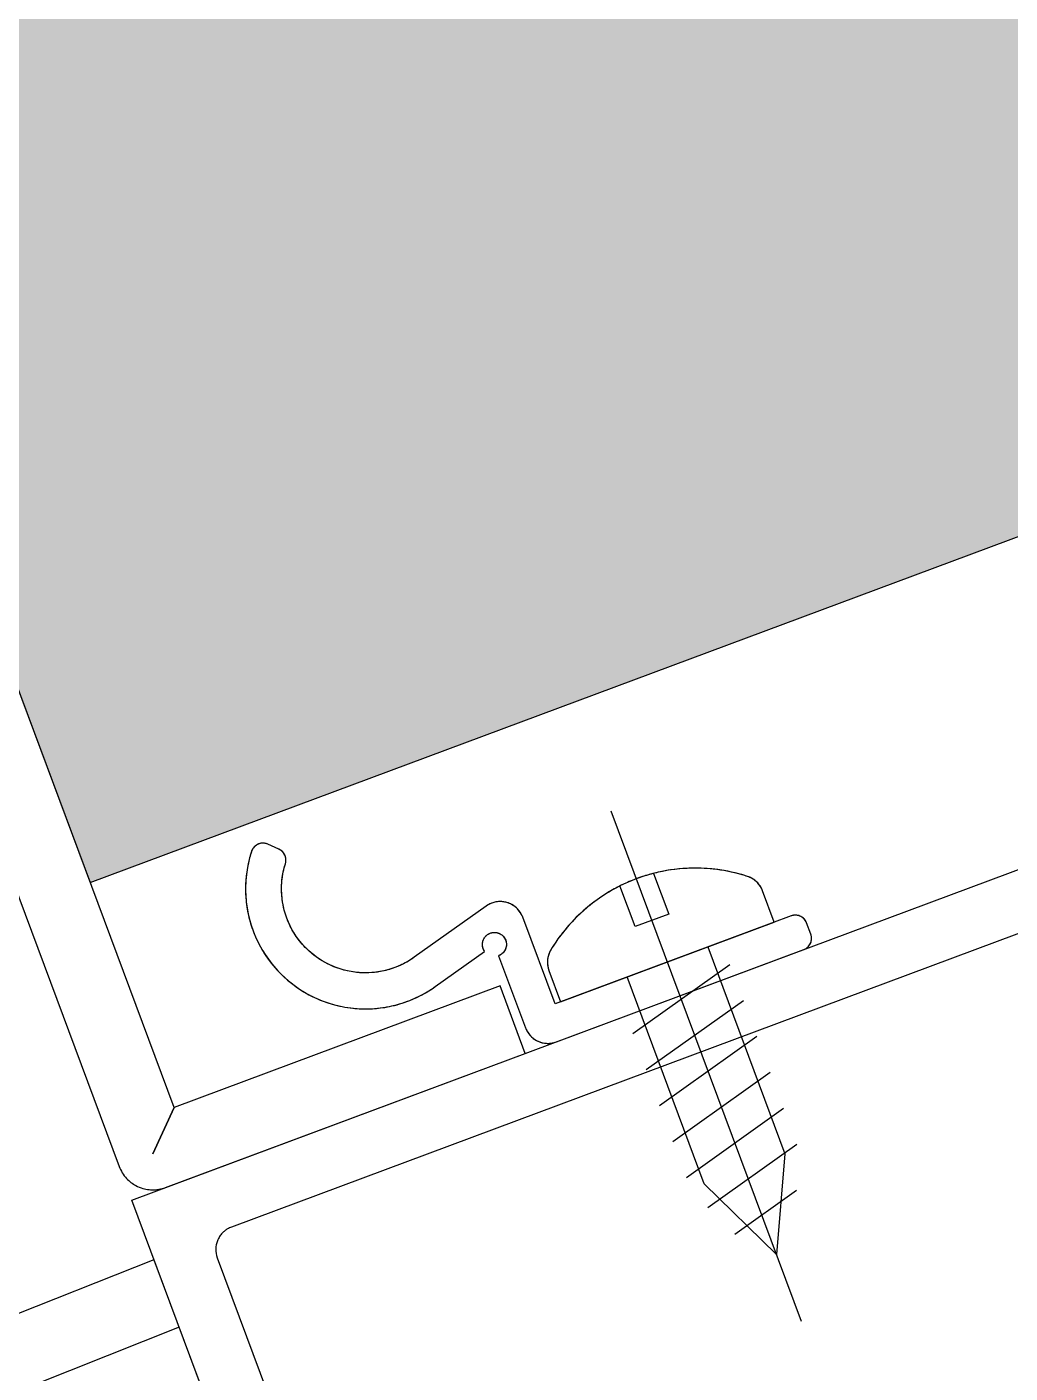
# Model space of a CAD drawing. Extents: x 12199666 to 24617114, y 1197707 to 2548648.
# Drawn here: x 12312495.5 to 12312536.5, y 1286785.1 to 1286841.2 of the extents above; entities that cross this region are included whole.
import ezdxf

# ---------------------------------------------------------------- set-up
doc = ezdxf.new("R2010")
doc.units = 0
doc.header["$LTSCALE"] = 10
doc.header["$MEASUREMENT"] = 0
doc.linetypes.add('TX-PLAN-T1-F11$0$CENTER-PISA', pattern=[11, 6, -2, 1, -2])
doc.linetypes.add('TX-PLAN-T1-F11$0$HIDDEN-PISA', pattern=[4.5, 2.5, -2])
doc.layers.add('TX-PLAN-T1-F11$0$_EDO-ALUMINIUM-SECTION', color=90, linetype='Continuous', lineweight=30)
for name, color, linetype in [('TX-PLAN-T1-F11$0$AXIS', 3, 'Continuous'), ('TX-PLAN-T1-F11$0$F-Alum', 4, 'Continuous'), ('TX-PLAN-T1-F11$0$F_MISC', 8, 'Continuous'), ('TX-PLAN-T1-F11$0$FITTINGS', 7, 'Continuous'), ('TX-PLAN-T1-F11$0$INSUL', 173, 'Continuous')]:
    doc.layers.add(name, color=color, linetype=linetype)

# ---------------------------------------------------------------- blocks, each defined once
blk = doc.blocks.new('TX-PLAN-T1-F11$0$#10x13_Pan-flat-2')
at = {"color": 8, "linetype": 'TX-PLAN-T1-F11$0$HIDDEN-PISA'}
for p, q in [((-1.711, 10.798), (1.328, 11.613)), ((-2.4, 9.014), (1.997, 10.192)), ((-2.4, 7.414), (2.4, 8.7)), ((-2.4, 5.814), (2.4, 7.1)), ((-2.4, 4.214), (2.4, 5.5)), ((-2.4, 2.614), (2.4, 3.9)), ((-2.4, 1.014), (2.4, 2.3))]:
    blk.add_line(p, q, dxfattribs=at)
for points in [[(-1.79, 0), (-1.79, 9.2), (0, 13), (1.79, 9.2), (1.79, 0)], [(-0.75, -3.66), (-0.75, -1.85), (0.75, -1.85), (0.75, -3.66)]]:
    blk.add_lwpolyline(points, dxfattribs=at)
at = {"color": 32, "flags": 128}
blk.add_lwpolyline([(-4.75, 0), (-4.75, -1.39, 0.000003), (-4.75, -1.39, 0.098696), (-4.674, -1.774, 0.082496), (-4.5, -2.052, 0.044017), (-4.373, -2.173, 0.008152), (-4.191, -2.312, 0.043988), (-3.141, -2.959, 0.036571), (-2.192, -3.349, 0.034751), (-1.247, -3.588, 0.021821), (-0.64, -3.671, 0.022804), (0, -3.7, 0.022806), (0.64, -3.671, 0.021818), (1.247, -3.588, 0.034754), (2.192, -3.349, 0.036571), (3.141, -2.959, 0.043988), (4.191, -2.312, 0.008147), (4.373, -2.173, 0.044019), (4.5, -2.052, 0.082496), (4.674, -1.774, 0.098696), (4.75, -1.39), (4.75, 0)], format="xyb", close=True, dxfattribs=at)
at = {"layer": 'TX-PLAN-T1-F11$0$AXIS', "color": 8, "linetype": 'TX-PLAN-T1-F11$0$CENTER-PISA'}
blk.add_line((0, 15.989), (0, -6.7), dxfattribs=at)
blk = doc.blocks.new('TX-PLAN-T1-F11$0$#10x13_Pan-flat-3')
at = {"color": 8, "linetype": 'TX-PLAN-T1-F11$0$HIDDEN-PISA'}
for p, q in [((-1.711, 10.798), (1.328, 11.613)), ((-2.4, 9.014), (1.997, 10.192)), ((-2.4, 7.414), (2.4, 8.7)), ((-2.4, 5.814), (2.4, 7.1)), ((-2.4, 4.214), (2.4, 5.5)), ((-2.4, 2.614), (2.4, 3.9)), ((-2.4, 1.014), (2.4, 2.3))]:
    blk.add_line(p, q, dxfattribs=at)
for points in [[(-1.79, 0), (-1.79, 9.2), (0, 13), (1.79, 9.2), (1.79, 0)], [(-0.75, -3.66), (-0.75, -1.85), (0.75, -1.85), (0.75, -3.66)]]:
    blk.add_lwpolyline(points, dxfattribs=at)
at = {"color": 32, "flags": 128}
blk.add_lwpolyline([(-4.75, 0), (-4.75, -1.39, 0.02045), (-4.747, -1.472, 0.043988), (-4.717, -1.645, 0.052186), (-4.643, -1.84, 0.082497), (-4.45, -2.104, 0.02583), (-4.373, -2.173, 0.072684), (-2.617, -3.194, 0.098696), (0.082, -3.7, 0.082496), (2.348, -3.296, 0.052187), (3.668, -2.666, 0.030667), (4.373, -2.173, 0.013304), (4.413, -2.138, 0.036571), (4.515, -2.034, 0.034751), (4.597, -1.922, 0.021821), (4.64, -1.846, 0.022804), (4.678, -1.763, 0.022806), (4.708, -1.677, 0.021818), (4.729, -1.592, 0.034754), (4.748, -1.455, 0.01611), (4.75, -1.39), (4.75, 0)], format="xyb", close=True, dxfattribs=at)
at = {"layer": 'TX-PLAN-T1-F11$0$AXIS', "color": 8, "linetype": 'TX-PLAN-T1-F11$0$CENTER-PISA'}
blk.add_line((0, 15.989), (0, -6.7), dxfattribs=at)
blk = doc.blocks.new('*U195')
at = {"layer": 'TX-PLAN-T1-F11$0$INSUL', "lineweight": 0}
h = blk.add_hatch(dxfattribs=at)
h.set_pattern_fill('岩棉', color=256, scale=60, style=0, pattern_type=2)
h.set_pattern_definition([(171.7889, (31.98, 119.4286), (-403.9210345, 60.0000015), [2.0005, -418.1072]), (146.90866, (33.7337, 118.2857), (-95.0402426, 60.000001), [2.0932, -437.4871]), (132.32733, (35.0349, 116.8571), (-106.920274, 119.9999995), [1.9323, -403.8515]), (114.797, (35.827, 115.143), (-23.76006, 60), [1.8884, -196.3933]), (91.62022, (35.8834, 113.1429), (-11.88003, 360), [2.0008, -418.1672]), (82.824825, (30.05657, 66.85714), (83.160209665, 659.99999822), [46.65104, -9750.0678]), (97.175175, (41.82346, 66.85714), (-83.16021149, 659.999997991), [46.65104, -9750.0678]), (88.37978, (35.9966, 113.1429), (11.880026, 360), [2.0008, -418.1672]), (65.203, (36.053, 115.143), (23.76006, 60), [1.8884, -196.3933]), (47.67267, (36.8452, 116.8571), (106.920274, 120), [1.9323, -403.8515]), (33.09134, (38.1463, 118.2857), (95.040242, 60.000002), [2.0932, -437.4871]), (8.2111, (39.9, 119.4286), (403.921035, 60), [2.0005, -418.1072]), (87.1662, (30, 65.7143), (11.880025, 180), [1.1443, -239.1496]), (103.9014, (30.283, 64.5714), (-47.520122, 180), [1.1773, -246.0642]), (111.6036, (30.735, 63.429), (-11.88003, 60), [1.2292, -63.304]), (122.76135, (31.4709, 62.2857), (-35.640092, 60), [1.359, -284.0386]), (138.29055, (32.4326, 61.4286), (-71.280182, 60.000001), [1.2883, -269.2446]), (152.0035, (33.5074, 60.8571), (-106.920275, 60), [1.2173, -254.4187]), (166.4772, (34.6954, 60.5714), (-237.600608, 60.000002), [1.2219, -255.3723]), (167.07075, (35.94, 60.2857), (-249.48064, 60), [1.277, -266.8823]), (12.92924, (35.94, 60.2857), (249.48064, 60), [1.277, -266.8823]), (13.5228, (37.1846, 60.5714), (237.600609, 60), [1.2219, -255.3723]), (27.9965, (38.3726, 60.8571), (118.800303, 60.000002), [1.2173, -254.4187]), (41.70945, (39.4475, 61.4286), (71.280181, 60.000002), [1.2883, -269.2446]), (57.23865, (40.4092, 62.2857), (118.800303, 180.000001), [1.359, -284.0386]), (68.3964, (41.145, 63.429), (11.88003, 60), [1.2292, -63.304]), (76.0986, (41.5972, 64.5714), (11.88003, 60), [1.1773, -246.0642]), (92.8338, (41.88, 65.7143), (-11.88003, 180), [1.1443, -239.1496])])
h.paths.add_polyline_path([(0, 0), (429.971, 0), (429.971, 60), (0, 60)])
at = {"layer": 'TX-PLAN-T1-F11$0$INSUL'}
blk.add_lwpolyline([(0, 0), (429.971, 0), (429.971, 60), (0, 60)], close=True, dxfattribs=at)
blk = doc.blocks.new('*U182')
at = {"layer": 'TX-PLAN-T1-F11$0$FITTINGS', "color": 7}
for p, q in [((30.575607, -63.244446, -7.767326), (30.261413, -48.244446, -7.767326)), ((27.575607, -63.244446, -7.767326), (27.292175, -49.713135, -7.767326)), ((30.575607, -63.244446, -7.767326), (-3.424378, -63.244446, -7.767326))]:
    blk.add_line(p, q, dxfattribs=at)
blk = doc.blocks.new('TX-PLAN-T1-F11$0$A$C31F16DB5')
at = {"layer": 'TX-PLAN-T1-F11$0$F-Alum', "flags": 128}
blk.add_lwpolyline([(-188.211, 396.196), (-160.897, 348.919), (-199.278, 326.745)], dxfattribs=at)
at = {"layer": 'TX-PLAN-T1-F11$0$F-Alum', "elevation": 0, "flags": 128}
for points in [[(-165.179, 349.332, 0.000007), (-165.179, 349.332, 0.022806), (-165.102, 349.382, 0.021818), (-165.033, 349.435, 0.034754), (-164.933, 349.532, 0.036571), (-164.844, 349.648, 0.043988), (-164.761, 349.802, 0.052185), (-164.698, 350.001, 0.082496), (-164.687, 350.328, 0.098696), (-164.813, 350.699), (-180.32, 377.541)], [(-209.507, 350.285), (-198.501, 331.236, 0.000003), (-198.501, 331.236, 0.098696), (-198.243, 330.942, 0.082496), (-197.954, 330.788, 0.052187), (-197.751, 330.743, 0.043988), (-197.575, 330.738, 0.036571), (-197.43, 330.757, 0.034751), (-197.297, 330.795, 0.021821), (-197.216, 330.828, 0.022803), (-197.135, 330.87), (-165.179, 349.332)]]:
    blk.add_lwpolyline(points, format="xyb", dxfattribs=at)
at = {"layer": 'TX-PLAN-T1-F11$0$F-Alum', "flags": 128}
blk.add_lwpolyline([(59.693, -32.913), (-160.147, 347.62, 0.000002), (-160.147, 347.62, 0.098699), (-160.534, 348.061, 0.082496), (-160.968, 348.291, 0.052185), (-161.273, 348.359, 0.043988), (-161.536, 348.367, 0.036571), (-161.753, 348.338, 0.034751), (-161.953, 348.281, 0.021821), (-162.075, 348.231, 0.022803), (-162.196, 348.168), (-176.05, 340.164), (-174.549, 337.567), (-161.994, 344.82), (-161.446, 346.869), (-161.994, 344.82), (56.345, -33.115)], format="xyb", dxfattribs=at)
for points in [[(-186.953, 333.288), (-186.703, 332.855, 0.000003), (-186.703, 332.855, 0.098696), (-186.574, 332.708, 0.082496), (-186.43, 332.631, 0.052187), (-186.328, 332.608, 0.043988), (-186.24, 332.606, 0.036571), (-186.168, 332.616, 0.034751), (-186.101, 332.635, 0.021821), (-186.061, 332.651, 0.022803), (-186.02, 332.672), (-176.928, 337.925), (-175, 334.586, 0.000003), (-175, 334.586, 0.098696), (-174.742, 334.292, 0.082496), (-174.452, 334.139, 0.052187), (-174.249, 334.093, 0.043988), (-174.074, 334.088, 0.036571), (-173.929, 334.108, 0.034751), (-173.795, 334.146, 0.021821), (-173.715, 334.179, 0.022804), (-173.634, 334.221, 0.022806), (-173.557, 334.27, 0.021818), (-173.488, 334.323, 0.020834), (-173.427, 334.38), (-170.821, 336.986, -0.020832), (-170.607, 337.184, -0.021821), (-170.365, 337.371, -0.022804), (-170.097, 337.543, -0.022806), (-169.813, 337.69, -0.021821), (-169.531, 337.805, -0.034751), (-169.063, 337.938, -0.036571), (-168.557, 338.006, -0.043988), (-167.942, 337.989, -0.052185), (-167.231, 337.83, -0.082496), (-166.218, 337.291, -0.098699), (-165.315, 336.263, -0.098699), (-164.876, 334.967, -0.066739), (-164.878, 334.037, 0.066739), (-164.879, 333.904, 0.098699), (-164.816, 333.719, 0.098696), (-164.687, 333.572, 0.082496), (-164.542, 333.495, 0.01566), (-164.512, 333.486), (-164.026, 333.356, 0.036497), (-163.954, 333.342, 0.043988), (-163.866, 333.34, 0.036571), (-163.794, 333.349, 0.034751), (-163.727, 333.368, 0.021821), (-163.687, 333.385, 0.022804), (-163.646, 333.406, 0.022806), (-163.608, 333.43, 0.021818), (-163.573, 333.457, 0.034754), (-163.524, 333.506, 0.036571), (-163.479, 333.563, 0.043988), (-163.437, 333.641, 0.052185), (-163.406, 333.74, 0.012174), (-163.402, 333.764, 0.070252), (-163.388, 335.162, 0.098699), (-164.016, 337.013, 0.098699), (-165.306, 338.482, 0.082496), (-166.753, 339.252, 0.052185), (-167.769, 339.479, 0.043988), (-168.647, 339.503, 0.036571), (-169.371, 339.406, 0.034751), (-170.039, 339.217, 0.021821), (-170.442, 339.051, 0.022806), (-170.847, 338.841, 0.022804), (-171.231, 338.596, 0.021821), (-171.576, 338.329, 0.020832), (-171.882, 338.047), (-173.673, 336.255, -0.065535), (-173.594, 336.151, -0.098694), (-173.531, 335.966, -0.082511), (-173.537, 335.802, -0.052172), (-173.568, 335.703, -0.043996), (-173.61, 335.625, -0.036571), (-173.654, 335.568, -0.034754), (-173.704, 335.519, -0.021818), (-173.738, 335.492, -0.022806), (-173.777, 335.468, -0.022804), (-173.817, 335.447, -0.021821), (-173.858, 335.43, -0.034751), (-173.924, 335.411, -0.036571), (-173.997, 335.402, -0.043988), (-174.085, 335.404, -0.052187), (-174.186, 335.427, -0.082496), (-174.331, 335.504, -0.098696), (-174.46, 335.651, -0.098699), (-174.523, 335.836, -0.082499), (-174.517, 336, -0.052185), (-174.486, 336.099, -0.043988), (-174.444, 336.176, -0.036571), (-174.4, 336.234, -0.034751), (-174.35, 336.283, -0.021821), (-174.315, 336.309, -0.022804), (-174.277, 336.334, -0.000005), (-174.277, 336.334), (-175.88, 339.108), (-175.88, 339.108, 0.098699), (-176.138, 339.402, 0.082496), (-176.427, 339.556, 0.052185), (-176.63, 339.601, 0.043988), (-176.806, 339.606, 0.036571), (-176.951, 339.586, 0.034751), (-177.084, 339.549, 0.021821), (-177.165, 339.516, 0.022803), (-177.246, 339.474), (-186.771, 333.971, 0.000005), (-186.771, 333.971, 0.022804), (-186.809, 333.946, 0.021821), (-186.844, 333.92, 0.034751), (-186.893, 333.871, 0.036571), (-186.938, 333.813, 0.043988), (-186.98, 333.736, 0.052185), (-187.011, 333.637, 0.082499), (-187.016, 333.473, 0.098695)], [(-186.953, 333.288), (-186.703, 332.855, 0.02045), (-186.681, 332.82, 0.043988), (-186.625, 332.753, 0.052186), (-186.545, 332.687, 0.082497), (-186.395, 332.621, 0.098699), (-186.2, 332.61, 0.095755), (-186.02, 332.672), (-176.928, 337.925), (-175, 334.586, 0.02045), (-174.956, 334.517, 0.043988), (-174.844, 334.382, 0.052186), (-174.683, 334.25, 0.082497), (-174.383, 334.118, 0.098699), (-173.992, 334.097, 0.098696), (-173.624, 334.227, 0.062618), (-173.427, 334.38), (-170.821, 336.986, -0.062617), (-170.132, 337.522, -0.098699), (-168.841, 337.977, -0.098699), (-167.475, 337.902, -0.082496), (-166.426, 337.438, -0.052185), (-165.861, 336.977, -0.043988), (-165.468, 336.505, -0.036571), (-165.209, 336.064, -0.034754), (-165.024, 335.615, -0.021818), (-164.941, 335.321, -0.022806), (-164.881, 335.007, -0.022804), (-164.85, 334.69, -0.021821), (-164.848, 334.385, -0.024939), (-164.878, 334.037, 0.024939), (-164.883, 333.987, 0.021821), (-164.882, 333.944, 0.022806), (-164.878, 333.898, 0.022804), (-164.869, 333.853, 0.021821), (-164.857, 333.811, 0.034751), (-164.831, 333.747, 0.036571), (-164.794, 333.684, 0.043988), (-164.738, 333.617, 0.052185), (-164.657, 333.551, 0.079976), (-164.512, 333.486), (-164.026, 333.356, 0.002505), (-164.021, 333.355, 0.098699), (-163.826, 333.344, 0.098696), (-163.641, 333.409, 0.082496), (-163.516, 333.514, 0.052187), (-163.457, 333.6, 0.043988), (-163.422, 333.681, 0.036571), (-163.404, 333.752, 0.006307), (-163.402, 333.764, 0.028438), (-163.349, 334.33, 0.021821), (-163.352, 334.766, 0.022804), (-163.396, 335.22, 0.022806), (-163.481, 335.668, 0.021818), (-163.6, 336.087, 0.034754), (-163.864, 336.729, 0.036571), (-164.235, 337.359, 0.043988), (-164.797, 338.034, 0.052185), (-165.603, 338.692, 0.082496), (-167.102, 339.355, 0.098699), (-169.054, 339.462, 0.098699), (-170.897, 338.812, 0.062617), (-171.882, 338.047), (-173.673, 336.255, -0.001035), (-173.672, 336.253, -0.043996), (-173.616, 336.186, -0.036571), (-173.579, 336.123, -0.034754), (-173.552, 336.058, -0.021818), (-173.54, 336.016, -0.022806), (-173.532, 335.972, -0.022804), (-173.528, 335.926, -0.021821), (-173.527, 335.883, -0.034751), (-173.535, 335.814, -0.036571), (-173.553, 335.743, -0.043988), (-173.588, 335.662, -0.052187), (-173.646, 335.576, -0.082496), (-173.772, 335.471, -0.098696), (-173.956, 335.406, -0.098699), (-174.151, 335.417, -0.082499), (-174.301, 335.483, -0.052185), (-174.382, 335.549, -0.043988), (-174.438, 335.616, -0.036571), (-174.475, 335.679, -0.034751), (-174.501, 335.743, -0.021821), (-174.513, 335.785, -0.022804), (-174.522, 335.83, -0.022806), (-174.526, 335.875, -0.021821), (-174.527, 335.919, -0.034751), (-174.519, 335.988, -0.036571), (-174.501, 336.059, -0.043988), (-174.466, 336.139, -0.052185), (-174.407, 336.225, -0.082496), (-174.282, 336.331, -0.002915), (-174.277, 336.334), (-175.88, 339.108, 0.020449), (-175.924, 339.177, 0.043988), (-176.036, 339.312, 0.052185), (-176.197, 339.444, 0.082496), (-176.497, 339.576, 0.098699), (-176.887, 339.598, 0.095756), (-177.246, 339.474), (-186.771, 333.971, 0.002915), (-186.776, 333.968, 0.082496), (-186.901, 333.862, 0.052185), (-186.96, 333.777, 0.043988), (-186.995, 333.696, 0.036571), (-187.013, 333.625, 0.034751), (-187.02, 333.556, 0.021821), (-187.02, 333.513, 0.022806), (-187.015, 333.467, 0.022804), (-187.007, 333.422, 0.021821), (-186.995, 333.38, 0.034751), (-186.969, 333.316, 0.016111)]]:
    blk.add_lwpolyline(points, format="xyb", close=True, dxfattribs=at)
at = {"layer": 'TX-PLAN-T1-F11$0$F_MISC'}
for name, p, rotation in [('*U182', (-122.757, 409.327, 7.767), 300.0159517513385), ('TX-PLAN-T1-F11$0$#10x13_Pan-flat-2', (-181.258, 335.423, 0), 30.01599997489868), ('TX-PLAN-T1-F11$0$#10x13_Pan-flat-3', (-181.258, 335.423, 0), 30.01599997489868)]:
    blk.add_blockref(name, p, dxfattribs=dict(at, rotation=rotation))
at = {"layer": 'TX-PLAN-T1-F11$0$F_MISC', "ltscale": 18000, "extrusion": (6.80052e-07, -9.06782e-07, -1), "xscale": -1, "rotation": 239.9840001645362}
blk.add_blockref('*U195', (-58.098, -36.144, 0), dxfattribs=at)
blk = doc.blocks.new('TX-PLAN-T1-F11$0$TY001')
blk.add_blockref('TX-PLAN-T1-F11$0$A$C31F16DB5', (310.409, -247.887))
blk = doc.blocks.new('TX-PLAN-T1-F11$0$A$C21521A5F')
at = {"rotation": 90}
blk.add_blockref('TX-PLAN-T1-F11$0$TY001', (388.717, 9260.22, 0), dxfattribs=at)
blk = doc.blocks.new('TX-PLAN-T1-F11$0$标准层幕墙0118')
at = {"color": 3, "rotation": 90}
blk.add_blockref('TX-PLAN-T1-F11$0$A$C21521A5F', (22760.22, 37461.282, 0), dxfattribs=at)
blk = doc.blocks.new('TX-PLAN-T1-F11')
at = {"layer": 'TX-PLAN-T1-F11$0$_EDO-ALUMINIUM-SECTION', "rotation": 350.4236156863823}
blk.add_blockref('TX-PLAN-T1-F11$0$标准层幕墙0118', (12293055.45, 1251790.443), dxfattribs=at)

msp = doc.modelspace()

# ---------------------------------------------------------------- block references
msp.add_blockref('TX-PLAN-T1-F11', (0, 0))

doc.saveas('drawing.dxf')
